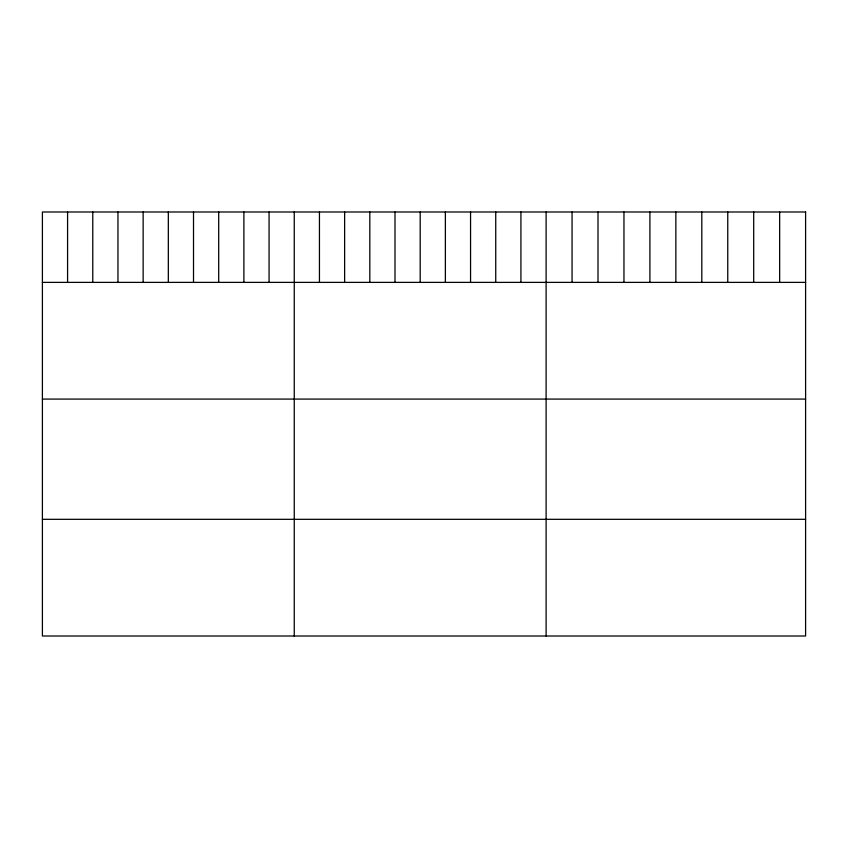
<?xml version="1.0" encoding="UTF-8"?>
<svg xmlns="http://www.w3.org/2000/svg" width="848" height="848" viewBox="0 0 848 848"><rect width="100%" height="100%" fill="white"/><g stroke="black" fill="none" stroke-linecap="round" stroke-linejoin="round"><path stroke-width="1.27" d="M42.4 282.384L805.6 282.384M42.4 399.079L805.6 399.079M42.4 519.315L805.6 519.315M779.651 211.989L779.651 282.384M753.702 211.989L753.702 282.384M727.754 211.989L727.754 282.384M701.805 211.989L701.805 282.384M675.856 211.989L675.856 282.384M649.907 211.989L649.907 282.384M623.958 211.989L623.958 282.384M598.01 211.989L598.01 282.384M572.061 211.989L572.061 282.384M546.112 211.989L546.112 636.011M520.926 211.989L520.926 282.384M495.741 211.989L495.741 282.384M470.555 211.989L470.555 282.384M445.37 211.989L445.37 282.384M420.184 211.989L420.184 282.384M394.998 211.989L394.998 282.384M369.813 211.989L369.813 282.384M344.627 211.989L344.627 282.384M319.442 211.989L319.442 282.384M294.256 211.989L294.256 636.011M269.07 211.989L269.07 282.384M243.885 211.989L243.885 282.384M218.699 211.989L218.699 282.384M193.514 211.989L193.514 282.384M168.328 211.989L168.328 282.384M143.142 211.989L143.142 282.384M117.957 211.989L117.957 282.384M92.771 211.989L92.771 282.384M67.586 211.989L67.586 282.384M805.6 211.989L42.4 211.989L42.4 636.011L805.6 636.011L805.6 211.989"/></g></svg>
